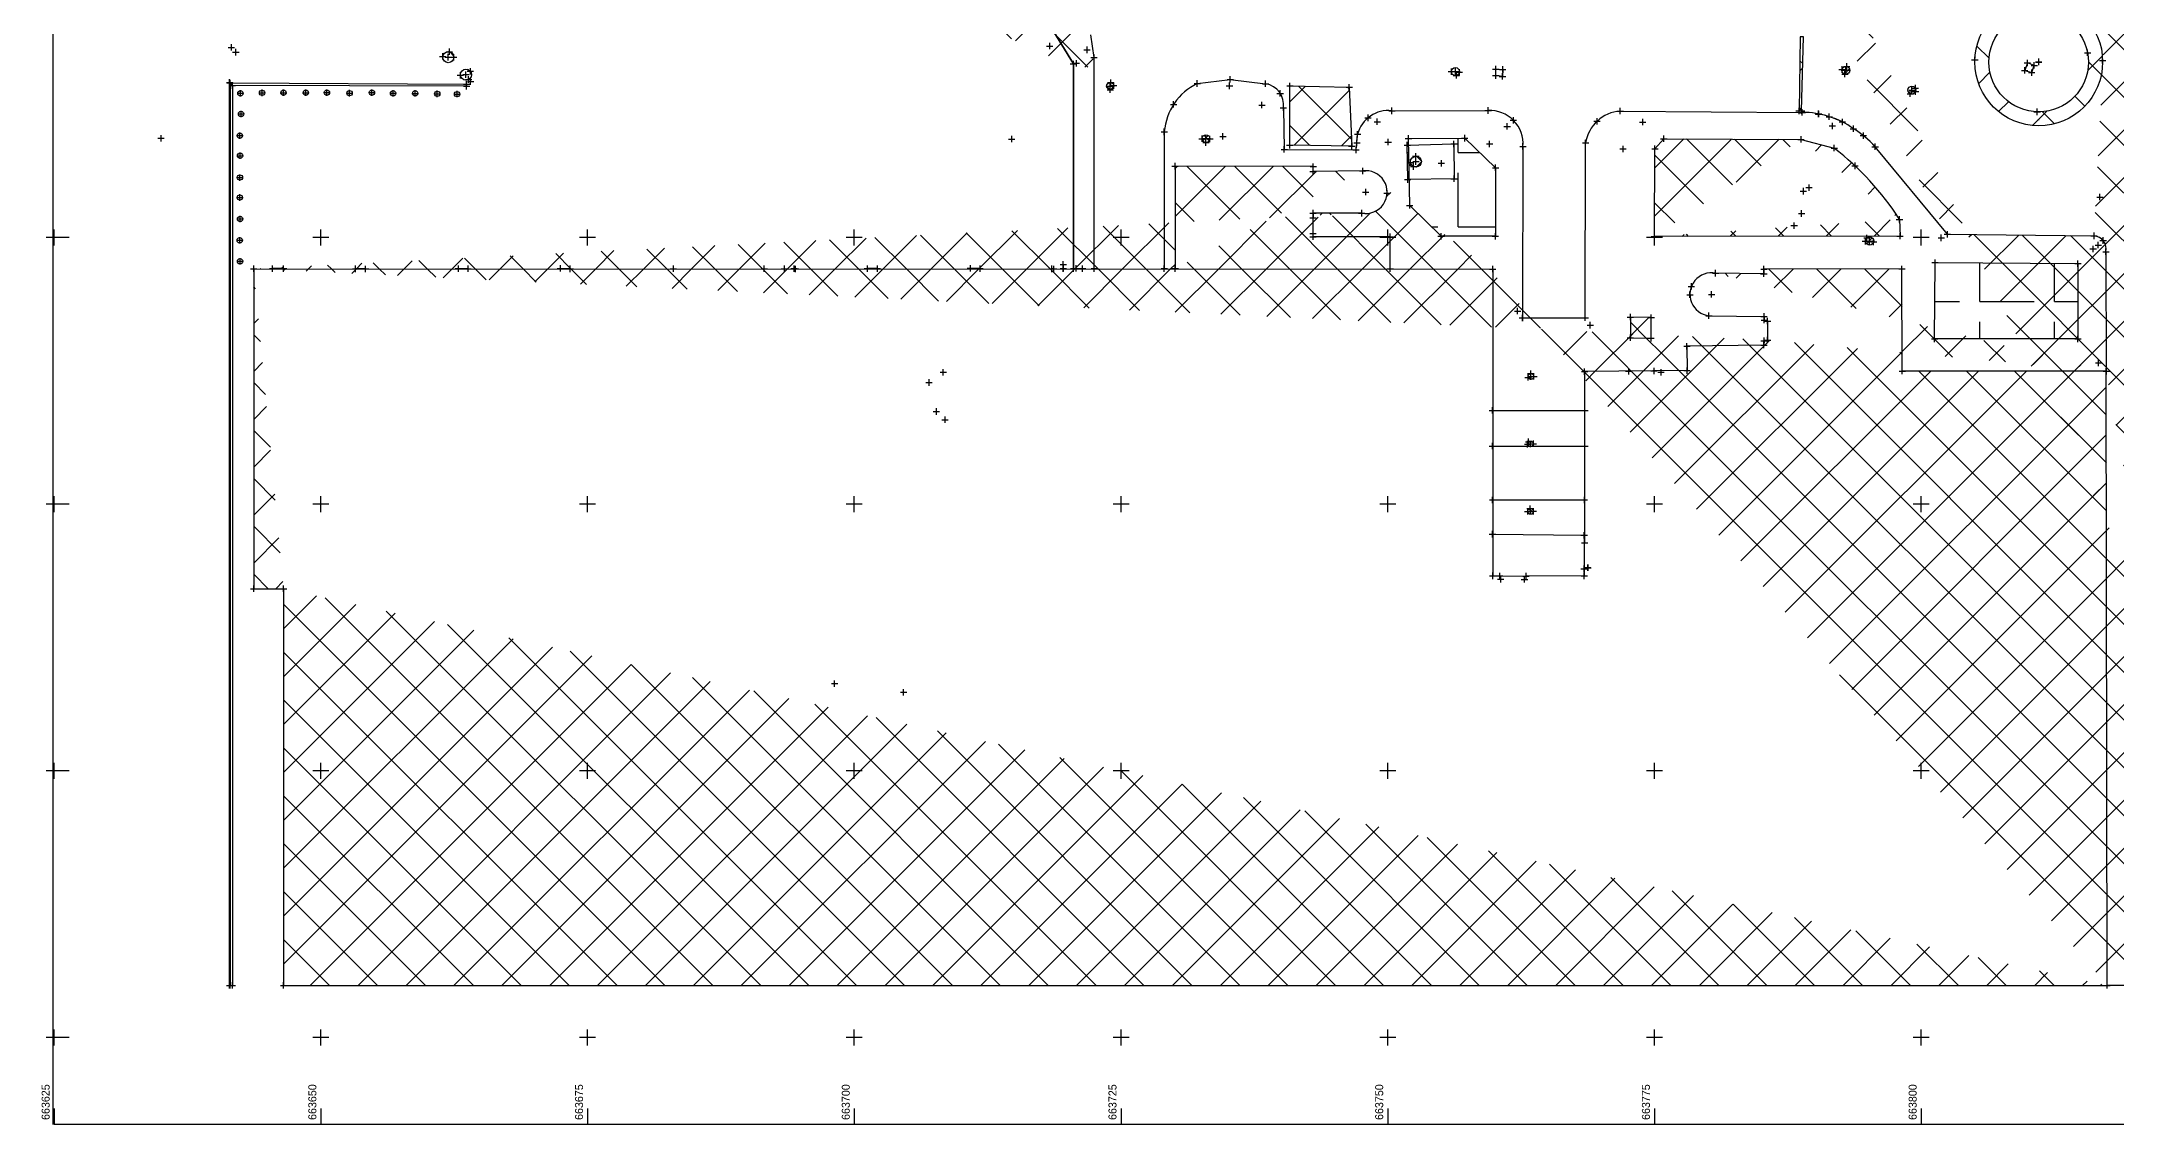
# Model space of a CAD drawing. Header units: metres. Extents: x 663624 to 663918, y 2735242 to 2735451.
# Drawn here: x 663623.8 to 663818.3, y 2735241.9 to 2735343.4 of the extents above; entities that cross this region are included whole.
import ezdxf

# ---------------------------------------------------------------- set-up
doc = ezdxf.new("R2010")
doc.units = ezdxf.units.M
for name, color, linetype in [('DEFAULT', 255, 'Continuous'), ('GRID', 255, 'Continuous'), ('LINE', 255, 'Continuous')]:
    doc.layers.add(name, color=color, linetype=linetype)
pattern_1 = [(45, (0, 0), (-2.245064030267288, 2.245064030267288), []), (135, (0, 0), (-2.245064030267288, -2.245064030267288), [])]
pattern_2 = [(45, (0, 0), (-2.245064030267288, 2.245064030267288), []), (135, (0, 0), (-6.735192090801864, 2.245064030267289), [7.9375, -4.7625])]

# ---------------------------------------------------------------- blocks, each defined once
blk = doc.blocks.new('S061')
at = {"color": 0, "linetype": 'Continuous'}
for p, q in [((-0.5, 0), (0.5, 0)), ((0, -0.5), (0, 0.5))]:
    blk.add_line(p, q, dxfattribs=at)

msp = doc.modelspace()

# ---------------------------------------------------------------- hatches: boundary and pattern name
at = {"layer": 'DEFAULT'}
h = msp.add_hatch(dxfattribs=at)
h.set_pattern_fill('ANSI37', color=8)
h.set_pattern_definition(pattern_1)
edge = h.paths.add_edge_path(flags=16)
edge.add_line((663825.0000000001, 2735324.25), (663825.0000000001, 2735325.75))
edge = h.paths.add_edge_path(flags=17)
edge.add_line((663825.7500000001, 2735325), (663824.2500000001, 2735325))
h.paths.add_polyline_path([(663788.564, 2735336.881), (663788.794, 2735336.904), (663788.959, 2735343.818), (663788.671, 2735343.821)])
edge = h.paths.add_edge_path(flags=16)
edge.add_arc((663811.0154305348, 2735341.455638393), 4.662783806819478, 0, 360)
edge = h.paths.add_edge_path(flags=17)
edge.add_arc((663811.0185467377, 2735341.481291706), 5.992152863886307, 0, 360)
edge = h.paths.add_edge_path()
edge.add_line((663821.384, 2735426.751), (663821.384, 2735402.544))
edge.add_line((663821.46, 2735289.797), (663821.46, 2735254.892))
edge.add_line((663817.426, 2735254.892), (663817.346, 2735312.469))
edge.add_line((663821.46, 2735289.797), (663821.423, 2735327.839))
edge.add_line((663821.423, 2735327.839), (663827.114, 2735333.617))
edge.add_line((663827.114, 2735333.617), (663827.113, 2735339.801))
edge.add_line((663827.113, 2735339.801), (663821.46, 2735289.797))
edge.add_line((663793.42, 2735348.032), (663793.405, 2735346.972))
edge.add_line((663793.405, 2735346.972), (663793.33, 2735346.29))
edge.add_line((663793.33, 2735346.29), (663793.42, 2735348.032))
edge.add_arc((663789.5830509915, 2735347.845056319), 3.833879363681441, 277.3873748714641, 312.8214514734697)
edge.add_line((663802.461, 2735325.322), (663795.687, 2735333.525))
edge.add_line((663802.461, 2735325.322), (663816.206, 2735325.167))
h = msp.add_hatch(dxfattribs=at)
h.set_pattern_fill('ANSI37', color=4)
h.set_pattern_definition(pattern_1)
edge = h.paths.add_edge_path()
edge.add_arc((663756.3459192234, 2735340.574801897), 0.3760001757106286, 0, 360)
h.paths.add_polyline_path([(663760.131, 2735340.794), (663760.78, 2735340.775), (663760.753, 2735340.12), (663760.126, 2735340.191)])
edge = h.paths.add_edge_path()
edge.add_arc((663752.645467548, 2735332.124347622), 0.5058888926218987, 0, 360)
edge = h.paths.add_edge_path()
edge.add_arc((663732.9619399207, 2735334.28396343), 0.3680490842449122, 0, 360)
edge = h.paths.add_edge_path()
edge.add_arc((663723.9865958904, 2735339.204265016), 0.333268837002013, 0, 360)
h.paths.add_polyline_path([(663730.511, 2735346.567), (663731.076, 2735346.339), (663730.855, 2735345.735), (663730.388, 2735345.91)])
h.paths.add_polyline_path([(663714.479, 2735352.3), (663715.124, 2735352.088), (663714.935, 2735351.455), (663714.264, 2735351.674)])
edge = h.paths.add_edge_path()
edge.add_arc((663698.9843316029, 2735363.790063191), 0.5084834211152506, 0, 360)
edge = h.paths.add_edge_path()
edge.add_arc((663650.1605863015, 2735352.504403344), 0.5137676567035193, 0, 360)
edge = h.paths.add_edge_path(flags=17)
edge.add_line((663649.8605863014, 2735352.504403344), (663650.4605863015, 2735352.504403344))
edge = h.paths.add_edge_path(flags=16)
edge.add_line((663650.1605863015, 2735352.204403344), (663650.1605863015, 2735352.804403344))
edge = h.paths.add_edge_path(flags=16)
edge.add_line((663649.745, 2735353.005), (663650.3450000001, 2735353.005))
edge = h.paths.add_edge_path()
edge.add_line((663650.045, 2735352.705), (663650.045, 2735353.305))
edge = h.paths.add_edge_path(flags=16)
edge.add_line((663649.654, 2735352.034), (663650.2540000001, 2735352.034))
edge = h.paths.add_edge_path()
edge.add_line((663649.954, 2735351.734), (663649.954, 2735352.334))
h.paths.add_polyline_path([(663652.524, 2735366.593), (663653.527, 2735366.59), (663653.532, 2735365.583), (663652.541, 2735365.6)])
h.paths.add_polyline_path([(663654.639, 2735380.284), (663655.358, 2735380.294), (663655.366, 2735379.598), (663654.661, 2735379.595)])
h.paths.add_polyline_path([(663679.504, 2735412.247), (663680.249, 2735412.289), (663680.251, 2735411.504), (663679.504, 2735411.51)])
h.paths.add_polyline_path([(663679.542, 2735378.953), (663679.554, 2735378.204), (663680.292, 2735378.206), (663680.299, 2735378.937)])
h.paths.add_polyline_path([(663700.011, 2735366.288), (663700.937, 2735366.274), (663700.912, 2735365.361), (663699.98, 2735365.373)])
h.paths.add_polyline_path([(663733.355, 2735354.061), (663733.342, 2735353.381), (663734.054, 2735353.381), (663734.048, 2735354.068)])
h.paths.add_polyline_path([(663741.013, 2735354.942), (663741.409, 2735354.947), (663741.411, 2735354.528), (663740.996, 2735354.549)])
h.paths.add_polyline_path([(663742.917, 2735352.835), (663742.902, 2735352.437), (663742.6, 2735352.502), (663742.55, 2735352.877)])
edge = h.paths.add_edge_path()
edge.add_arc((663795.1649088264, 2735324.679080027), 0.3823365519946209, 0, 360)
edge = h.paths.add_edge_path()
edge.add_arc((663799.1310329989, 2735338.835063915), 0.3763191314487725, 0, 360)
edge = h.paths.add_edge_path()
edge.add_arc((663792.9410943118, 2735340.692369501), 0.3693067557651886, 0, 360)
h.paths.add_polyline_path([(663809.955, 2735341.379), (663809.703, 2735340.678), (663810.36, 2735340.474), (663810.598, 2735341.149)])
h.paths.add_polyline_path([(663794.799, 2735345.428), (663794.137, 2735345.332), (663794.049, 2735345.982), (663794.709, 2735346.071)])
h.paths.add_polyline_path([(663795.989, 2735351.656), (663795.428, 2735351.152), (663796.501, 2735350.067), (663796.93, 2735350.62)])
edge = h.paths.add_edge_path()
edge.add_arc((663790.8428421052, 2735352.882120301), 0.1351501878161746, 0, 360)
h.paths.add_polyline_path([(663792.406, 2735357.729), (663792.374, 2735356.855), (663791.562, 2735356.877), (663791.584, 2735357.736)])
h.paths.add_polyline_path([(663790.762, 2735357.764), (663790.75, 2735356.894), (663791.562, 2735356.877), (663791.584, 2735357.736)])
h.paths.add_polyline_path([(663789.14, 2735358.094), (663789.189, 2735357.43), (663788.518, 2735357.385), (663788.475, 2735358.079)])
h.paths.add_polyline_path([(663819.584, 2735365.397), (663819.191, 2735365.389), (663819.175, 2735364.997), (663819.603, 2735364.976)])
h.paths.add_polyline_path([(663772.746, 2735317.55), (663772.75, 2735315.615), (663774.687, 2735315.571), (663774.69, 2735317.506)])
edge = h.paths.add_edge_path()
edge.add_arc((663763.4657852805, 2735351.71859952), 0.5368124463015747, 0, 360)
h.paths.add_polyline_path([(663718.239, 2735359.164), (663719.176, 2735359.482), (663719.136, 2735358.426), (663718.14, 2735358.459)])
edge = h.paths.add_edge_path()
edge.add_arc((663661.9390849391, 2735341.921415504), 0.5170641400940593, 0, 360)
edge = h.paths.add_edge_path()
edge.add_arc((663663.5980065145, 2735340.285626493), 0.5204335258909054, 0, 360)
h = msp.add_hatch(dxfattribs=at)
h.set_pattern_fill('ANSI37', color=8)
h.set_pattern_definition(pattern_1)
h.paths.add_polyline_path([(663651.673, 2735346.767), (663706.468, 2735346.758)], flags=16)
h.paths.add_polyline_path([(663708.311, 2735346.746), (663706.468, 2735346.758)])
h.paths.add_polyline_path([(663710.445, 2735346.57), (663708.311, 2735346.746)])
h.paths.add_polyline_path([(663712.69, 2735346.34), (663710.445, 2735346.57)])
h.paths.add_polyline_path([(663714.827, 2735345.976), (663712.69, 2735346.34)])
h.paths.add_polyline_path([(663718.105, 2735345.28), (663714.827, 2735345.976)])
h.paths.add_polyline_path([(663720.531, 2735341.286), (663718.105, 2735345.28)])
h.paths.add_polyline_path([(663720.553, 2735322.106), (663720.531, 2735341.286)])
edge = h.paths.add_edge_path()
edge.add_line((663651.699, 2735346.75), (663651.699, 2735348.618170221))
edge.add_line((663648.204, 2735348.582), (663707.624, 2735348.631))
h = msp.add_hatch(dxfattribs=at)
h.set_pattern_fill('ANSI37', color=8)
h.set_pattern_definition(pattern_1)
h.paths.add_polyline_path([(663651.673, 2735346.767), (663706.468, 2735346.758)])
h.paths.add_polyline_path([(663708.311, 2735346.746), (663706.468, 2735346.758)])
h.paths.add_polyline_path([(663710.445, 2735346.57), (663708.311, 2735346.746)], flags=16)
h.paths.add_polyline_path([(663712.69, 2735346.34), (663710.445, 2735346.57)], flags=16)
h.paths.add_polyline_path([(663714.827, 2735345.976), (663712.69, 2735346.34)], flags=16)
h.paths.add_polyline_path([(663718.105, 2735345.28), (663714.827, 2735345.976)], flags=16)
h.paths.add_polyline_path([(663720.531, 2735341.286), (663718.105, 2735345.28)], flags=17)
h.paths.add_polyline_path([(663720.553, 2735322.106), (663720.531, 2735341.286)])
edge = h.paths.add_edge_path()
edge.add_line((663720.531, 2735340.986), (663722.4780000001, 2735340.986))
edge.add_arc((663718.3150734965, 2735342.964260693), 4.004789803078725, 15.07738093572096, 60.6499071577753)
edge.add_arc((663708.3367629366, 2735312.379954762), 36.09877201447536, 76.71023547326344, 84.8677114517608)
edge.add_arc((663714.7590998351, 2735334.24023718), 13.40368194898756, 65.6854944440883, 81.95481011889949)
edge.add_arc((663704.614802248, 2735282.381693529), 66.31761364033987, 81.8712321474987, 87.39927989787083)
edge.add_line((663707.924, 2735348.631), (663707.9239999999, 2735346.746))
h = msp.add_hatch(dxfattribs=at)
h.set_pattern_fill('ANSI36', color=8)
h.set_pattern_definition([(45, (0, 0), (1.683798022700467, 6.173926083235044), [7.9375, -1.5875, 0, -1.5875])])
h.paths.add_polyline_path([(663817.009, 2735341.338583412), (663817.009, 2735341.624, 0.9881612963069426), (663805.0263938738, 2735341.481291706, 0.9881612963069426)])
h.paths.add_polyline_path([(663806.352646728, 2735341.455638393, -1), (663815.6782143416, 2735341.455638393, -1)], flags=16)
h.paths.add_polyline_path([(663810.36, 2735340.474), (663809.703, 2735340.678), (663809.955, 2735341.379), (663810.598, 2735341.149)], flags=0)
h.paths.add_polyline_path([(663811.0154305348, 2735341.155638393), (663811.0154305348, 2735341.755638393), (663811.0185467377, 2735341.781291706), (663811.0185467377, 2735341.181291706)], flags=0)
h.paths.add_polyline_path([(663807.3724305502, 2735340.512638409), (663810.4224305501, 2735340.512638409), (663810.4224305501, 2735340.962638408), (663807.3724305502, 2735340.962638408)], flags=8)
h.paths.add_polyline_path([(663807.9220305502, 2735341.230638394), (663810.4220305501, 2735341.230638394), (663810.4220305501, 2735341.680638393), (663807.9220305502, 2735341.680638393)], flags=8)
h.paths.add_polyline_path([(663811.5084305196, 2735340.512638409), (663812.4584305196, 2735340.512638409), (663812.4584305196, 2735340.962638408), (663811.5084305196, 2735340.962638408)], flags=8)
h.paths.add_polyline_path([(663807.4754467531, 2735340.538291722), (663810.425446753, 2735340.538291722), (663810.425446753, 2735340.988291721), (663807.4754467531, 2735340.988291721)], flags=8)
h.paths.add_polyline_path([(663807.9251467531, 2735341.256291706), (663810.425146753, 2735341.256291706), (663810.425146753, 2735341.706291705), (663807.9251467531, 2735341.706291705)], flags=8)
h.paths.add_polyline_path([(663811.5115467225, 2735340.538291722), (663812.3615467224, 2735340.538291722), (663812.3615467224, 2735340.988291721), (663811.5115467225, 2735340.988291721)], flags=8)
h.paths.add_polyline_path([(663810.8677026902, 2735340.663504639), (663812.1051395573, 2735341.900941506), (663811.7869415057, 2735342.219139558), (663810.5495046386, 2735340.98170269)], flags=8)
h.paths.add_polyline_path([(663806.6669000153, 2735339.531000016), (663809.7669000152, 2735339.531000016), (663809.7669000152, 2735339.981000015), (663806.6669000153, 2735339.981000015)], flags=24)
h.paths.add_polyline_path([(663807.1166000153, 2735340.249), (663809.7666000152, 2735340.249), (663809.7666000152, 2735340.699), (663807.1166000153, 2735340.699)], flags=8)
h.paths.add_polyline_path([(663810.8529999848, 2735339.531000016), (663812.1029999846, 2735339.531000016), (663812.1029999846, 2735339.981000015), (663810.8529999848, 2735339.981000015)], flags=8)
h.paths.add_polyline_path([(663811.1057026902, 2735341.338504639), (663812.3077842182, 2735342.540586167), (663811.9895861667, 2735342.858784219), (663810.7875046387, 2735341.656702691)], flags=8)
h.paths.add_polyline_path([(663807.0549000154, 2735340.206000016), (663810.0049000153, 2735340.206000016), (663810.0049000153, 2735340.656000015), (663807.0549000154, 2735340.656000015)], flags=8)
h.paths.add_polyline_path([(663807.3048000153, 2735340.924000001), (663810.0048000152, 2735340.924000001), (663810.0048000152, 2735341.374), (663807.3048000153, 2735341.374)], flags=8)
h.paths.add_polyline_path([(663811.0909999848, 2735340.206000016), (663812.3409999846, 2735340.206000016), (663812.3409999846, 2735340.656000015), (663811.0909999848, 2735340.656000015)], flags=8)
h.paths.add_polyline_path([(663810.2107026902, 2735340.867504639), (663811.5188502354, 2735342.175652184), (663811.2006521838, 2735342.493850236), (663809.8925046386, 2735341.18570269)], flags=8)
h.paths.add_polyline_path([(663806.0099000153, 2735339.735000016), (663809.1099000152, 2735339.735000016), (663809.1099000152, 2735340.185000015), (663806.0099000153, 2735340.185000015)], flags=24)
h.paths.add_polyline_path([(663806.3597000153, 2735340.453), (663809.1097000152, 2735340.453), (663809.1097000152, 2735340.902999999), (663806.3597000153, 2735340.902999999)], flags=24)
h.paths.add_polyline_path([(663810.1959999847, 2735339.735000016), (663811.4459999846, 2735339.735000016), (663811.4459999846, 2735340.185000015), (663810.1959999847, 2735340.185000015)], flags=8)
h.paths.add_polyline_path([(663810.4627026902, 2735341.568504639), (663811.7708502354, 2735342.876652184), (663811.4526521838, 2735343.194850236), (663810.1445046386, 2735341.886702691)], flags=8)
h.paths.add_polyline_path([(663806.3120000153, 2735340.436000016), (663809.3620000152, 2735340.436000016), (663809.3620000152, 2735340.886000015), (663806.3120000153, 2735340.886000015)], flags=24)
h.paths.add_polyline_path([(663806.5619000153, 2735341.154000001), (663809.3619000153, 2735341.154000001), (663809.3619000153, 2735341.604), (663806.5619000153, 2735341.604)], flags=8)
h.paths.add_polyline_path([(663810.4479999847, 2735340.436000016), (663811.6979999846, 2735340.436000016), (663811.6979999846, 2735340.886000015), (663810.4479999847, 2735340.886000015)], flags=8)
h.paths.add_polyline_path([(663811.3817026902, 2735336.984504639), (663812.6191395572, 2735338.221941506), (663812.3009415057, 2735338.540139558), (663811.0635046386, 2735337.30270269)], flags=8)
h.paths.add_polyline_path([(663807.1311000152, 2735335.852000016), (663810.2811000152, 2735335.852000016), (663810.2811000152, 2735336.302000015), (663807.1311000152, 2735336.302000015)], flags=25)
h.paths.add_polyline_path([(663807.5808000152, 2735336.57), (663810.2808000152, 2735336.57), (663810.2808000152, 2735337.02), (663807.5808000152, 2735337.02)], flags=25)
h.paths.add_polyline_path([(663811.3669999847, 2735335.852000016), (663812.7169999846, 2735335.852000016), (663812.7169999846, 2735336.302000015), (663811.3669999847, 2735336.302000015)], flags=24)
h.paths.add_polyline_path([(663816.1007026902, 2735342.532504639), (663817.4088502354, 2735343.840652184), (663817.0906521839, 2735344.158850236), (663815.7825046387, 2735342.85070269)], flags=9)
h.paths.add_polyline_path([(663811.8501000153, 2735341.400000016), (663815.0001000152, 2735341.400000016), (663815.0001000152, 2735341.850000015), (663811.8501000153, 2735341.850000015)], flags=8)
h.paths.add_polyline_path([(663812.2500000154, 2735342.118), (663815.0000000153, 2735342.118), (663815.0000000153, 2735342.568), (663812.2500000154, 2735342.568)], flags=8)
h.paths.add_polyline_path([(663816.0859999848, 2735341.400000016), (663817.3359999846, 2735341.400000016), (663817.3359999846, 2735341.850000015), (663816.0859999848, 2735341.850000015)], flags=9)
h.paths.add_polyline_path([(663814.2747026902, 2735345.409504639), (663815.5828502354, 2735346.717652184), (663815.2646521839, 2735347.035850236), (663813.9565046387, 2735345.727702691)], flags=24)
h.paths.add_polyline_path([(663810.0739000153, 2735344.277000016), (663813.1739000152, 2735344.277000016), (663813.1739000152, 2735344.727000015), (663810.0739000153, 2735344.727000015)], flags=8)
h.paths.add_polyline_path([(663810.4240000154, 2735344.995000001), (663813.1740000152, 2735344.995000001), (663813.1740000152, 2735345.445), (663810.4240000154, 2735345.445)], flags=8)
h.paths.add_polyline_path([(663814.2599999848, 2735344.277000016), (663815.5599999847, 2735344.277000016), (663815.5599999847, 2735344.727000015), (663814.2599999848, 2735344.727000015)], flags=8)
h.paths.add_polyline_path([(663805.5367026902, 2735341.847504639), (663806.8448502354, 2735343.155652184), (663806.5266521838, 2735343.473850236), (663805.2185046386, 2735342.16570269)], flags=24)
h.paths.add_polyline_path([(663805.5219999847, 2735340.715000016), (663806.8719999846, 2735340.715000016), (663806.8719999846, 2735341.165000015), (663805.5219999847, 2735341.165000015)], flags=24)
h.paths.add_polyline_path([(663808.2019000154, 2735346.466000016), (663811.3019000152, 2735346.466000016), (663811.3019000152, 2735346.916000015), (663808.2019000154, 2735346.916000015)], flags=24)
h.paths.add_polyline_path([(663808.6519000153, 2735347.184), (663811.3019000152, 2735347.184), (663811.3019000152, 2735347.634), (663808.6519000153, 2735347.634)], flags=9)
h.paths.add_polyline_path([(663812.3879999848, 2735346.466000016), (663813.7379999846, 2735346.466000016), (663813.7379999846, 2735346.916000015), (663812.3879999848, 2735346.916000015)], flags=24)
h.paths.add_polyline_path([(663813.3660000153, 2735340.681000016), (663816.4160000152, 2735340.681000016), (663816.4160000152, 2735341.131000015), (663813.3660000153, 2735341.131000015)], flags=24)
h.paths.add_polyline_path([(663813.7656000153, 2735341.399), (663816.4156000152, 2735341.399), (663816.4156000152, 2735341.848999999), (663813.7656000153, 2735341.848999999)], flags=24)
h = msp.add_hatch(dxfattribs=at)
h.set_pattern_fill('ANSI38', color=4)
h.set_pattern_definition(pattern_2)
h.paths.add_polyline_path([(663809.955, 2735341.379), (663809.703, 2735340.678), (663810.36, 2735340.474), (663810.598, 2735341.149)])
edge = h.paths.add_edge_path()
edge.add_arc((663799.1310329989, 2735338.835063915), 0.3763191314487725, 0, 360)
edge = h.paths.add_edge_path()
edge.add_arc((663792.9410943118, 2735340.692369501), 0.3693067557651886, 0, 360)
h.paths.add_polyline_path([(663772.746, 2735317.55), (663772.75, 2735315.615), (663774.687, 2735315.571), (663774.69, 2735317.506)])
edge = h.paths.add_edge_path(flags=16)
edge.add_arc((663756.3459192234, 2735340.574801897), 0.3760001757106286, 0, 360)
h.paths.add_polyline_path([(663760.131, 2735340.794), (663760.78, 2735340.775), (663760.753, 2735340.12), (663760.126, 2735340.191)])
edge = h.paths.add_edge_path()
edge.add_arc((663732.9619399207, 2735334.28396343), 0.3680490842449122, 0, 360)
edge = h.paths.add_edge_path()
edge.add_arc((663723.9865958904, 2735339.204265016), 0.333268837002013, 0, 360)
edge = h.paths.add_edge_path()
edge.add_line((663810.298, 2735341.149), (663810.898, 2735341.149))
edge = h.paths.add_edge_path()
edge.add_line((663810.598, 2735340.849), (663810.598, 2735341.449))
edge = h.paths.add_edge_path()
edge.add_line((663809.4029999999, 2735340.678), (663810.003, 2735340.678))
edge = h.paths.add_edge_path()
edge.add_line((663809.703, 2735340.378), (663809.703, 2735340.978))
edge = h.paths.add_edge_path()
edge.add_line((663809.6549999999, 2735341.379), (663810.255, 2735341.379))
edge = h.paths.add_edge_path()
edge.add_line((663809.955, 2735341.079), (663809.955, 2735341.679))
edge = h.paths.add_edge_path()
edge.add_line((663810.0599999999, 2735340.474), (663810.66, 2735340.474))
edge = h.paths.add_edge_path()
edge.add_line((663810.36, 2735340.174), (663810.36, 2735340.774))
edge = h.paths.add_edge_path(flags=17)
edge.add_arc((663756.3459192234, 2735340.574801897), 0.3760001757106286, 0, 360)
edge = h.paths.add_edge_path(flags=0)
edge.add_line((663756.0459192233, 2735340.574801897), (663756.6459192234, 2735340.574801897))
edge = h.paths.add_edge_path(flags=0)
edge.add_line((663756.3459192234, 2735340.274801897), (663756.3459192234, 2735340.874801897))
h.paths.add_polyline_path([(663760.131, 2735340.794), (663760.78, 2735340.775), (663760.753, 2735340.12), (663760.126, 2735340.191)], flags=16)
edge = h.paths.add_edge_path()
edge.add_line((663756.137, 2735340.21), (663756.7370000001, 2735340.21))
edge = h.paths.add_edge_path()
edge.add_line((663756.437, 2735339.91), (663756.437, 2735340.51))
edge = h.paths.add_edge_path()
edge.add_line((663756.4149999999, 2735340.503), (663757.015, 2735340.503))
edge = h.paths.add_edge_path(flags=0)
edge.add_line((663756.715, 2735340.203), (663756.715, 2735340.803))
h = msp.add_hatch(dxfattribs=at)
h.set_pattern_fill('ANSI37', color=11)
h.set_pattern_definition(pattern_1)
h.paths.add_polyline_path([(663746.398, 2735339.097), (663746.622, 2735333.584), (663740.819, 2735333.664), (663740.831, 2735339.223)])
h = msp.add_hatch(dxfattribs=at)
h.set_pattern_fill('ANGLE', color=3)
h.set_pattern_definition([(0, (0, 0), (0, 6.985), [5.08, -1.905]), (90, (0, 0), (-6.985, 4.277078946022131e-16), [5.08, -1.905])])
edge = h.paths.add_edge_path()
edge.add_line((663800.9539999999, 2735315.501), (663801.554, 2735315.501))
edge = h.paths.add_edge_path()
edge.add_line((663801.254, 2735315.201), (663801.254, 2735315.801))
edge = h.paths.add_edge_path()
edge.add_line((663814.3899999999, 2735322.57), (663814.99, 2735322.57))
edge = h.paths.add_edge_path()
edge.add_line((663814.69, 2735322.27), (663814.69, 2735322.87))
edge = h.paths.add_edge_path()
edge.add_line((663814.3899999999, 2735315.501), (663814.99, 2735315.501))
edge = h.paths.add_edge_path()
edge.add_line((663814.69, 2735315.201), (663814.69, 2735315.801))
h.paths.add_polyline_path([(663760.104, 2735331.549), (663760.085, 2735325.128), (663755.005, 2735325.135), (663752.061, 2735328.021), (663751.946, 2735334.305), (663757.221, 2735334.328)])
h.paths.add_polyline_path([(663751.834, 2735333.67), (663756.2, 2735333.783), (663756.227, 2735330.52), (663751.868, 2735330.443)])
edge = h.paths.add_edge_path()
edge.add_line((663759.804, 2735331.549), (663760.4040000001, 2735331.549))
edge = h.paths.add_edge_path(flags=17)
edge.add_line((663760.104, 2735331.249), (663760.104, 2735331.849))
h.paths.add_polyline_path([(663801.254, 2735315.501), (663801.305, 2735322.656), (663814.69, 2735322.57), (663814.69, 2735315.501)])
h.paths.add_polyline_path([(663756.4610000154, 2735330.606000016), (663759.5110000153, 2735330.606000016), (663759.5110000153, 2735331.056000015), (663756.4610000154, 2735331.056000015)], flags=24)
h.paths.add_polyline_path([(663756.8606000154, 2735331.324), (663759.5106000153, 2735331.324), (663759.5106000153, 2735331.774), (663756.8606000154, 2735331.774)], flags=24)
h.paths.add_polyline_path([(663756.7347026902, 2735330.709504639), (663757.9367842182, 2735331.911586167), (663757.6185861666, 2735332.229784219), (663756.4165046386, 2735331.027702691)], flags=24)
h = msp.add_hatch(dxfattribs=at)
h.set_pattern_fill('ANSI37', color=3)
h.set_pattern_definition(pattern_1)
edge = h.paths.add_edge_path()
edge.add_line((663775.0000000001, 2735324.25), (663775.0000000001, 2735325.75))
edge = h.paths.add_edge_path()
edge.add_line((663775.7500000001, 2735325), (663774.2500000001, 2735325))
edge = h.paths.add_edge_path(flags=17)
edge.add_line((663787.792997151, 2735326.130128624), (663788.3929971511, 2735326.130128624))
edge = h.paths.add_edge_path(flags=16)
edge.add_line((663788.0929971511, 2735325.830128625), (663788.0929971511, 2735326.430128624))
edge = h.paths.add_edge_path()
edge.add_line((663797.966, 2735326.716), (663798.024, 2735325.151))
edge.add_line((663798.024, 2735325.151), (663774.994, 2735325.115))
edge.add_line((663774.994, 2735325.115), (663797.966, 2735326.716))
edge.add_line((663774.994, 2735325.115), (663775.039, 2735333.328))
edge.add_line((663775.039, 2735333.328), (663775.881, 2735334.28))
edge.add_line((663775.881, 2735334.28), (663788.74, 2735334.207))
edge.add_line((663788.74, 2735334.207), (663774.994, 2735325.115))
edge.add_line((663788.74, 2735334.207), (663791.849, 2735333.394))
edge.add_arc((663775.613566976, 2735312.38189603), 26.55367768709837, 32.67112403365542, 52.30779604952119)
h = msp.add_hatch(dxfattribs=at)
h.set_pattern_fill('ANSI37', color=16)
h.set_pattern_definition(pattern_1)
edge = h.paths.add_edge_path()
edge.add_line((663747.653, 2735331.26), (663743.01, 2735331.214))
edge.add_line((663743.01, 2735331.214), (663743.014, 2735331.659))
edge.add_line((663743.014, 2735331.659), (663730.07, 2735331.7))
edge.add_line((663730.07, 2735331.7), (663730.073, 2735322.098))
edge.add_line((663730.073, 2735322.098), (663747.653, 2735331.26))
edge.add_arc((663747.9322565236, 2735329.27076139), 2.00874449767527, 259.2912992991356, 457.9911667247015)
edge.add_line((663747.559, 2735327.297), (663743.005, 2735327.297))
edge.add_line((663743.005, 2735327.297), (663743.005, 2735326.866))
edge.add_line((663743.005, 2735326.866), (663747.559, 2735327.297))
edge.add_line((663643.7, 2735322.084), (663759.538, 2735322.053))
h = msp.add_hatch(dxfattribs=at)
h.set_pattern_fill('ANSI37', color=16)
h.set_pattern_definition(pattern_1)
edge = h.paths.add_edge_path()
edge.add_line((663646.506, 2735292.084), (663646.506, 2735254.892))
edge.add_line((663646.506, 2735254.892), (663817.426, 2735254.892))
edge.add_line((663817.426, 2735254.892), (663646.506, 2735292.084))
edge.add_line((663643.7, 2735322.084), (663643.7, 2735292.084))
edge.add_line((663643.7, 2735292.084), (663646.506, 2735292.084))
edge.add_line((663646.506, 2735292.084), (663643.7, 2735322.084))
edge.add_line((663643.7, 2735322.084), (663759.538, 2735322.053))
edge.add_line((663817.426, 2735254.892), (663817.346, 2735312.469))
edge.add_line((663817.384, 2735312.469), (663798.23, 2735312.495))
edge.add_line((663798.23, 2735312.495), (663798.194, 2735322.065))
edge.add_line((663798.194, 2735322.065), (663785.263, 2735322.058))
edge.add_line((663785.263, 2735322.058), (663785.254, 2735321.617))
edge.add_line((663785.254, 2735321.617), (663780.728, 2735321.668))
edge.add_line((663780.728, 2735321.668), (663817.384, 2735312.469))
edge.add_line((663785.594, 2735315.396), (663785.279, 2735315.33))
edge.add_line((663785.279, 2735315.33), (663785.255, 2735314.932))
edge.add_line((663785.255, 2735314.932), (663778.045, 2735314.822))
edge.add_line((663778.045, 2735314.822), (663778.06, 2735312.536))
edge.add_line((663778.06, 2735312.536), (663768.449, 2735312.444))
edge.add_line((663768.449, 2735312.444), (663785.594, 2735315.396))
h = msp.add_hatch(dxfattribs=at)
h.set_pattern_fill('ANSI37', color=16)
h.set_pattern_definition(pattern_1)
edge = h.paths.add_edge_path()
edge.add_line((663646.506, 2735292.084), (663646.506, 2735254.892))
edge.add_line((663646.506, 2735254.892), (663817.426, 2735254.892))
edge.add_line((663817.426, 2735254.892), (663646.506, 2735292.084))
edge.add_line((663768.449, 2735312.444), (663768.453, 2735296.383))
edge.add_line((663768.453, 2735296.383), (663768.449, 2735312.444))
edge.add_line((663785.594, 2735315.396), (663785.279, 2735315.33))
edge.add_line((663785.279, 2735315.33), (663785.255, 2735314.932))
edge.add_line((663785.255, 2735314.932), (663778.045, 2735314.822))
edge.add_line((663778.045, 2735314.822), (663778.06, 2735312.536))
edge.add_line((663778.06, 2735312.536), (663768.449, 2735312.444))
edge.add_line((663768.449, 2735312.444), (663785.594, 2735315.396))
at = {"layer": 'DEFAULT', "true_color": 0xcd6928}
h = msp.add_hatch(dxfattribs=at)
h.set_pattern_fill('ANSI38', color=32, style=0)
h.set_pattern_definition(pattern_2)
edge = h.paths.add_edge_path()
edge.add_arc((663763.385619977, 2735299.331611031), 0.2696206693641522, 0, 360)
edge = h.paths.add_edge_path()
edge.add_arc((663763.3805579442, 2735305.665212049), 0.2677476144239499, 0, 360)
edge = h.paths.add_edge_path()
edge.add_line((663763.348, 2735305.678), (663763.9480000001, 2735305.678))
edge = h.paths.add_edge_path()
edge.add_line((663763.648, 2735305.378), (663763.648, 2735305.978))
edge = h.paths.add_edge_path()
edge.add_line((663763.0805579441, 2735305.665212049), (663763.6805579442, 2735305.665212049))
edge = h.paths.add_edge_path()
edge.add_line((663763.3805579442, 2735305.365212049), (663763.3805579442, 2735305.965212048))
edge = h.paths.add_edge_path()
edge.add_arc((663763.4251123177, 2735311.977049696), 0.2731072980674666, 0, 360)

# ---------------------------------------------------------------- linework, layer by layer
at = {"layer": 'DEFAULT'}
for centre in [(663642.457, 2735338.532, 662.521), (663644.487, 2735338.58, 662.521), (663646.497, 2735338.583, 662.524), (663648.586, 2735338.586, 662.522), (663650.569, 2735338.602, 662.513), (663652.687, 2735338.544, 662.5), (663654.787, 2735338.598, 662.49), (663656.764, 2735338.54, 662.503), (663658.836, 2735338.529, 662.503), (663660.91, 2735338.485, 662.501), (663662.769, 2735338.456, 662.539), (663642.513, 2735336.6, 662.545), (663642.403, 2735334.57, 662.561), (663642.426, 2735332.682, 662.568), (663642.413, 2735330.636, 662.573), (663642.401, 2735328.765, 662.586), (663642.425, 2735326.751, 662.592), (663642.391, 2735324.749, 662.609), (663642.419, 2735322.785, 662.615)]:
    msp.add_circle(centre, 0.25, dxfattribs=at)
at = {"layer": 'GRID'}
for p, q in [((663624.8909780473, 2735241.85, -9999.999), (663624.8909780473, 2735450, -9999.999)), ((663626.3909780473, 2735325, -9999.999), (663624.8909780473, 2735325, -9999.999)), ((663626.3909780473, 2735300, -9999.999), (663624.8909780473, 2735300, -9999.999)), ((663626.3909780473, 2735275, -9999.999), (663624.8909780473, 2735275, -9999.999)), ((663626.3909780473, 2735250, -9999.999), (663624.8909780473, 2735250, -9999.999)), ((663625.0000000001, 2735243.35, -9999.999), (663625.0000000001, 2735241.85, -9999.999)), ((663650.0000000001, 2735243.35, -9999.999), (663650.0000000001, 2735241.85, -9999.999)), ((663675.0000000001, 2735243.35, -9999.999), (663675.0000000001, 2735241.85, -9999.999)), ((663700.0000000001, 2735243.35, -9999.999), (663700.0000000001, 2735241.85, -9999.999)), ((663725.0000000001, 2735243.35, -9999.999), (663725.0000000001, 2735241.85, -9999.999)), ((663750.0000000001, 2735243.35, -9999.999), (663750.0000000001, 2735241.85, -9999.999)), ((663775.0000000001, 2735243.35, -9999.999), (663775.0000000001, 2735241.85, -9999.999)), ((663800.0000000001, 2735243.35, -9999.999), (663800.0000000001, 2735241.85, -9999.999)), ((663917.85, 2735241.85, -9999.999), (663625.0000000001, 2735241.85, -9999.999))]:
    msp.add_line(p, q, dxfattribs=at)
at = {"layer": 'LINE'}
for p, q in [((663641.447, 2735254.892, 661.66), (663641.447, 2735339.554, 660.287)), ((663641.71, 2735339.263, 661.682), (663641.486, 2735339.509, 661.687)), ((663641.486, 2735339.509, 661.687), (663663.662, 2735339.404, 661.66)), ((663732.152, 2735339.45, 660.804), (663735.238, 2735339.834, 660.796)), ((663735.238, 2735339.834, 660.796), (663738.556, 2735339.43, 660.757)), ((663641.71, 2735339.263, 661.682), (663641.71, 2735254.892, 661.682)), ((663750.39, 2735336.892, 660.775), (663759.414, 2735336.921, 660.858)), ((663771.789, 2735336.871, 660.901), (663788.844, 2735336.745, 661.043)), ((663729.056, 2735334.918, 661.07), (663729.056, 2735322.098, 661.443)), ((663788.74, 2735334.207, 661.19), (663791.849, 2735333.394, 661.251)), ((663802.461, 2735325.322, 661.271), (663795.687, 2735333.525, 661.168)), ((663802.461, 2735325.322, 661.271), (663816.206, 2735325.167, 661.322)), ((663643.7, 2735322.084, 662.67), (663759.538, 2735322.053, 661.358)), ((663646.506, 2735322.103, 662.366), (663645.474, 2735322.095, 662.399)), ((663654.193, 2735322.062, 662.197), (663653.249, 2735322.078, 661.638)), ((663663.79, 2735322.083, 661.62), (663662.893, 2735322.103, 661.625)), ((663673.366, 2735322.075, 661.621), (663672.455, 2735322.112, 661.622)), ((663694.492, 2735322.072, 661.63), (663694.348, 2735322.101, 661.628)), ((663702.158, 2735322.097, 661.645), (663701.239, 2735322.093, 661.637)), ((663711.793, 2735322.104, 661.612), (663710.891, 2735322.125, 661.607)), ((663718.698, 2735322.071, 661.625), (663718.525, 2735322.074, 661.623)), ((663817.315, 2735323.68, 661.321), (663817.346, 2735312.469, 661.381)), ((663817.426, 2735254.892, 661.66), (663817.346, 2735312.469, 661.381)), ((663759.804, 2735308.797, 661.464), (663768.481, 2735308.809, 661.457)), ((663759.804, 2735305.454, 661.464), (663768.475, 2735305.454, 661.49)), ((663759.824, 2735300.405, 661.504), (663768.427, 2735300.413, 661.503)), ((663759.821, 2735297.198, 661.526), (663768.412, 2735297.099, 661.519)), ((663821.46, 2735254.892, 661.66), (663817.426, 2735254.892, 661.66))]:
    msp.add_line(p, q, dxfattribs=at)
for points in [[(663720.553, 2735322.106, 661.618), (663720.531, 2735341.286, 661.634), (663718.105, 2735345.28, 661.608), (663714.827, 2735345.976, 661.606), (663712.69, 2735346.34, 661.589), (663710.445, 2735346.57, 661.768), (663708.311, 2735346.746, 661.598), (663706.468, 2735346.758, 661.569), (663651.673, 2735346.767, 660.516), (663651.673, 2735346.767, 660.516), (663706.468, 2735346.758, 661.569), (663708.311, 2735346.746, 661.598), (663710.445, 2735346.57, 661.768), (663712.69, 2735346.34, 661.589), (663714.827, 2735345.976, 661.606), (663718.105, 2735345.28, 661.608), (663720.531, 2735341.286, 661.634), (663720.553, 2735322.106, 661.618), (663720.553, 2735322.106, 661.618), (663721.393, 2735322.103, 661.418)], [(663722.487, 2735322.102, 661.248), (663722.478, 2735341.877, 660.906), (663722.182, 2735344.006, 660.811)], [(663788.564, 2735336.881, 661.037), (663788.794, 2735336.904, 661.044), (663788.959, 2735343.818, 661.026), (663788.671, 2735343.821, 661.03), (663788.564, 2735336.881, 661.037)], [(663809.955, 2735341.379, 661.484), (663809.703, 2735340.678, 661.473), (663810.36, 2735340.474, 661.491), (663810.598, 2735341.149, 661.501), (663809.955, 2735341.379, 661.484)], [(663641.486, 2735339.509, 661.687), (663641.486, 2735254.892, 661.66), (663641.71, 2735254.892, 661.682)], [(663663.662, 2735339.404, 661.66), (663663.656, 2735339.205, 661.669), (663641.71, 2735339.263, 661.682)], [(663760.131, 2735340.794, 660.775), (663760.78, 2735340.775, 660.785), (663760.753, 2735340.12, 660.779), (663760.126, 2735340.191, 660.766), (663760.131, 2735340.794, 660.775)], [(663746.398, 2735339.097, 660.771), (663746.622, 2735333.584, 660.853), (663740.819, 2735333.664, 660.919), (663740.831, 2735339.223, 660.74), (663746.398, 2735339.097, 660.771)], [(663740.225, 2735337.176, 660.763), (663740.298, 2735333.272, 660.879), (663747.025, 2735333.232, 660.865), (663747.115, 2735333.877, 660.862), (663747.173, 2735334.693, 660.818)], [(663751.834, 2735333.67, 661.112), (663756.2, 2735333.783, 661.054), (663756.227, 2735330.52, 661.106), (663751.868, 2735330.443, 661.199), (663751.834, 2735333.67, 661.112)], [(663760.104, 2735331.549, 661.129), (663760.085, 2735325.128, 661.249), (663755.005, 2735325.135, 661.231), (663752.061, 2735328.021, 661.14), (663751.946, 2735334.305, 661.068), (663757.221, 2735334.328, 661.077), (663760.104, 2735331.549, 661.129)], [(663762.677, 2735333.556, 660.945), (663762.631, 2735317.473, 661.292), (663768.511, 2735317.49, 661.286), (663768.548, 2735333.875, 660.962)], [(663774.994, 2735325.115, 661.287), (663775.039, 2735333.328, 661.135), (663775.881, 2735334.28, 661.146), (663788.74, 2735334.207, 661.19)], [(663747.653, 2735331.26, 661.108), (663743.01, 2735331.214, 661.096), (663743.014, 2735331.659, 661.091), (663730.07, 2735331.7, 661.273), (663730.073, 2735322.098, 661.443), (663730.073, 2735322.098, 661.443)], [(663747.559, 2735327.297, 661.411), (663743.005, 2735327.297, 661.426), (663743.005, 2735326.866, 661.564)], [(663743.005, 2735325.087, 661.426), (663743.005, 2735327.297, 661.426), (663743.005, 2735327.297, 661.426)], [(663797.966, 2735326.716, 661.342), (663798.024, 2735325.151, 661.369), (663774.994, 2735325.115, 661.287)], [(663750.233, 2735322.087, 661.426), (663750.233, 2735325.087, 661.426), (663743.005, 2735325.087, 661.426), (663743.005, 2735325.387, 661.426)], [(663643.7, 2735322.084, 662.67), (663643.7, 2735292.084, 662.366), (663646.506, 2735292.084, 662.366)], [(663759.838, 2735322.053, 661.358), (663759.838, 2735293.294, 661.558), (663760.494, 2735293.289, 661.551)], [(663817.384, 2735312.469, 661.381), (663798.23, 2735312.495, 661.53), (663798.194, 2735322.065, 661.436), (663785.263, 2735322.058, 661.395), (663785.254, 2735321.617, 661.404), (663780.728, 2735321.668, 661.367)], [(663801.254, 2735315.501, 661.407), (663801.305, 2735322.656, 661.307), (663814.69, 2735322.57, 661.356)], [(663814.69, 2735322.57, 661.356), (663814.69, 2735315.501, 661.407), (663801.254, 2735315.501, 661.407)], [(663772.746, 2735317.55, 661.451), (663772.75, 2735315.615, 661.481), (663774.687, 2735315.571, 661.485), (663774.69, 2735317.506, 661.447), (663772.746, 2735317.55, 661.451)], [(663780.104, 2735317.674, 661.468), (663785.269, 2735317.62, 661.521), (663785.287, 2735317.273, 661.53), (663785.61, 2735317.179, 661.595)], [(663785.61, 2735317.179, 661.595), (663785.594, 2735315.396, 661.596), (663785.594, 2735315.396, 661.596)], [(663785.594, 2735315.396, 661.596), (663785.279, 2735315.33, 661.546), (663785.255, 2735314.932, 661.547), (663778.045, 2735314.822, 661.518), (663778.06, 2735312.536, 661.557), (663768.449, 2735312.444, 661.448)], [(663768.449, 2735312.444, 661.448), (663768.449, 2735312.444, 661.448), (663768.453, 2735296.383, 661.528)], [(663768.412, 2735297.099, 661.519), (663768.413, 2735293.96, 661.543), (663768.413, 2735293.96, 661.543)], [(663760.494, 2735293.289, 661.551), (663760.494, 2735293.289, 661.551), (663762.97, 2735293.275, 661.543), (663762.97, 2735293.275, 661.543)], [(663768.413, 2735293.96, 661.543), (663768.417, 2735293.294, 661.558), (663762.97, 2735293.275, 661.543)], [(663646.506, 2735292.084, 662.366), (663646.506, 2735254.892, 662.366), (663817.426, 2735254.892, 661.66)]]:
    msp.add_polyline3d(points, dxfattribs=at)
for centre, radius in [((663811.0185467377, 2735341.481291706, -9999.999), 5.992152863886307), ((663811.0154305348, 2735341.455638393, -9999.999), 4.662783806819478), ((663661.9390849391, 2735341.921415504, -9999.999), 0.5170641400940593), ((663723.9865958904, 2735339.204265016, -9999.999), 0.333268837002013), ((663756.3459192234, 2735340.574801897, -9999.999), 0.3760001757106286), ((663792.9410943118, 2735340.692369501, -9999.999), 0.3693067557651886), ((663799.1310329989, 2735338.835063915, -9999.999), 0.3763191314487725), ((663732.9619399207, 2735334.28396343, -9999.999), 0.3680490842449122), ((663752.645467548, 2735332.124347622, -9999.999), 0.5058888926218987), ((663795.1649088264, 2735324.679080027, -9999.999), 0.3823365519946209), ((663763.4251123177, 2735311.977049696, -9999.999), 0.2731072980674666), ((663763.3805579442, 2735305.665212049, -9999.999), 0.2677476144239499), ((663763.385619977, 2735299.331611031, -9999.999), 0.2696206693641522)]:
    msp.add_circle(centre, radius, dxfattribs=at)
at = {"layer": 'LINE', "color": 4}
msp.add_circle((663663.5980065145, 2735340.285626493, -9999.999), 0.5204335258909054, dxfattribs=at)
at = {"layer": 'LINE'}
for centre, radius, start, end in [((663734.5512290167, 2735334.487481678, -9999.999), 5.512067486154124, 115.8023763715921, 175.5203684639349), ((663738.208536851, 2735337.42780191, -9999.999), 2.032123970813618, 352.8821453841934, 80.15489367658297), ((663750.0368019845, 2735333.956071403, -9999.999), 2.957097489671746, 83.14017078293021, 165.5694244514067), ((663759.5488579212, 2735333.787224189, -9999.999), 3.136676185183645, 355.7725319838339, 92.46412817429938), ((663772.0633865856, 2735333.323157735, -9999.999), 3.558436838213321, 94.42239526024095, 171.0785659379641), ((663788.9632904837, 2735329.359458829, -9999.999), 7.386504492152485, 70.84488539618515, 90.9253549357427), ((663788.0929971511, 2735326.130128624, -9999.999), 10.7252355705425, 65.05703027375128, 77.72076657170815), ((663789.4904263435, 2735329.693283143, -9999.999), 6.909121891614221, 53.06683834598878, 74.06761047862389), ((663788.7900312863, 2735327.266248954, -9999.999), 9.313438790194118, 42.2226124236182, 58.6030458413371), ((663775.613566976, 2735312.38189603, -9999.999), 26.55367768709837, 32.67112403365542, 52.30779604952119), ((663747.9322565236, 2735329.27076139, -9999.999), 2.00874449767527, 259.2912992991356, 97.99116672470154), ((663816.1187142057, 2735323.94485814, -9999.999), 1.225254886129145, 347.5160718054507, 85.91485211912983), ((663780.351007332, 2735319.681154088, -9999.999), 2.022295762595637, 79.25617417276153, 262.9842579784374)]:
    msp.add_arc(centre, radius, start, end, dxfattribs=at)

# ---------------------------------------------------------------- block references
at = {"layer": 'DEFAULT', "xscale": 0.6, "yscale": 0.6, "zscale": 0.6}
for p in [(663718.3150734965, 2735342.964260693, -9999.999), (663641.618, 2735342.832, 660.263), (663642.029, 2735342.39, 660.396), (663661.427, 2735341.993, 661.388), (663661.9390849391, 2735341.921415504, -9999.999), (663662.052, 2735342.426, 661.428), (663662.456, 2735341.909, 661.44), (663720.531, 2735341.286, 661.634), (663720.816, 2735341.35, 661.068), (663721.821, 2735342.607, 661.096), (663722.478, 2735341.877, 660.906), (663793.016, 2735341.054, 661.017), (663805.029, 2735341.658, 661.263), (663809.955, 2735341.379, 661.484), (663810.598, 2735341.149, 661.501), (663811.0154305348, 2735341.455638393, -9999.999), (663811.0185467377, 2735341.481291706, -9999.999), (663815.593, 2735342.343, 661.499), (663817.009, 2735341.624, 661.475), (663641.447, 2735339.554, 660.287), (663641.486, 2735339.509, 661.687), (663641.71, 2735339.263, 661.682), (663663.081, 2735340.226, 661.463), (663663.5980065145, 2735340.285626493, -9999.999), (663663.656, 2735339.205, 661.669), (663663.662, 2735339.404, 661.66), (663663.844, 2735339.827, 661.502), (663664.012, 2735340.601, 661.51), (663664.034, 2735339.641, 661.495), (663723.9865958904, 2735339.204265016, -9999.999), (663724.035, 2735339.534, 660.903), (663724.315, 2735339.261, 660.906), (663732.152, 2735339.45, 660.804), (663735.166, 2735339.232, 661.069), (663735.238, 2735339.834, 660.796), (663738.556, 2735339.43, 660.757), (663740.831, 2735339.223, 660.74), (663746.398, 2735339.097, 660.771), (663755.97, 2735340.567, 660.783), (663756.3459192234, 2735340.574801897, -9999.999), (663756.437, 2735340.21, 660.794), (663756.715, 2735340.503, 660.779), (663760.126, 2735340.191, 660.766), (663760.131, 2735340.794, 660.775), (663760.753, 2735340.12, 660.779), (663760.78, 2735340.775, 660.785), (663792.579, 2735340.765, 661.02), (663792.856, 2735340.333, 661.02), (663792.9410943118, 2735340.692369501, -9999.999), (663809.703, 2735340.678, 661.473), (663810.36, 2735340.474, 661.491), (663642.457, 2735338.532, 662.521), (663644.487, 2735338.58, 662.521), (663646.497, 2735338.583, 662.524), (663648.586, 2735338.586, 662.522), (663650.569, 2735338.602, 662.513), (663652.687, 2735338.544, 662.5), (663654.787, 2735338.598, 662.49), (663656.764, 2735338.54, 662.503), (663658.836, 2735338.529, 662.503), (663660.91, 2735338.485, 662.501), (663662.769, 2735338.456, 662.539), (663723.985, 2735338.871, 660.906), (663729.93, 2735337.492, 660.928), (663738.208536851, 2735337.42780191, -9999.999), (663739.919, 2735338.525, 660.761), (663740.225, 2735337.176, 660.763), (663798.972, 2735338.494, 661.13), (663799.1310329989, 2735338.835063915, -9999.999), (663799.461, 2735339.016, 661.128), (663799.477, 2735338.687, 661.141), (663642.513, 2735336.6, 662.545), (663748.15, 2735336.233, 660.806), (663749.017, 2735335.869, 661.104), (663750.39, 2735336.892, 660.775), (663759.414, 2735336.921, 660.858), (663761.194, 2735335.425, 661.119), (663761.772, 2735336, 660.904), (663769.622, 2735335.912, 660.938), (663771.789, 2735336.871, 660.901), (663773.899, 2735335.834, 661.145), (663788.564, 2735336.881, 661.037), (663788.794, 2735336.904, 661.044), (663788.844, 2735336.745, 661.043), (663790.374, 2735336.61, 661.026), (663790.392, 2735336.59, 661.035), (663791.387, 2735336.337, 661.047), (663791.674, 2735335.475, 661.348), (663792.616, 2735335.855, 661.075), (663793.642, 2735335.216, 661.094), (663810.874, 2735336.795, 661.416), (663635.015, 2735334.314, 660.282), (663642.403, 2735334.57, 662.561), (663714.7590998351, 2735334.24023718, -9999.999), (663729.056, 2735334.918, 661.07), (663732.594, 2735334.275, 661.163), (663732.954, 2735333.916, 661.168), (663732.9619399207, 2735334.28396343, -9999.999), (663733.329, 2735334.257, 661.155), (663734.5512290167, 2735334.487481678, -9999.999), (663740.298, 2735333.272, 660.879), (663740.819, 2735333.664, 660.919), (663746.622, 2735333.584, 660.853), (663747.025, 2735333.232, 660.865), (663747.115, 2735333.877, 660.862), (663747.173, 2735334.693, 660.818), (663750.0368019845, 2735333.956071403, -9999.999), (663751.834, 2735333.67, 661.112), (663751.946, 2735334.305, 661.068), (663756.2, 2735333.783, 661.054), (663757.221, 2735334.328, 661.077), (663759.5488579212, 2735333.787224189, -9999.999), (663762.677, 2735333.556, 660.945), (663768.548, 2735333.875, 660.962), (663772.0633865856, 2735333.323157735, -9999.999), (663775.039, 2735333.328, 661.135), (663775.881, 2735334.28, 661.146), (663788.74, 2735334.207, 661.19), (663791.849, 2735333.394, 661.251), (663794.579, 2735334.562, 661.147), (663795.687, 2735333.525, 661.168), (663642.426, 2735332.682, 662.568), (663730.07, 2735331.7, 661.273), (663743.014, 2735331.659, 661.091), (663752.146, 2735332.044, 661.305), (663752.423, 2735331.67, 661.314), (663752.63, 2735332.63, 661.307), (663752.645467548, 2735332.124347622, -9999.999), (663755.031, 2735331.976, 661.3), (663760.104, 2735331.549, 661.129), (663793.799, 2735331.731, 661.257), (663642.413, 2735330.636, 662.573), (663743.01, 2735331.214, 661.096), (663747.653, 2735331.26, 661.108), (663751.868, 2735330.443, 661.199), (663756.227, 2735330.52, 661.106), (663788.9632904837, 2735329.359458829, -9999.999), (663789.4904263435, 2735329.693283143, -9999.999), (663642.401, 2735328.765, 662.586), (663747.9322565236, 2735329.27076139, -9999.999), (663749.938, 2735329.161, 661.248), (663752.061, 2735328.021, 661.14), (663816.751, 2735328.809, 661.332), (663642.425, 2735326.751, 662.592), (663743.005, 2735327.297, 661.426), (663743.005, 2735326.866, 661.564), (663747.559, 2735327.297, 661.411), (663788.0929971511, 2735326.130128624, -9999.999), (663788.7900312863, 2735327.266248954, -9999.999), (663797.966, 2735326.716, 661.342), (663642.391, 2735324.749, 662.609), (663743.005, 2735325.387, 661.426), (663743.005, 2735325.087, 661.426), (663750.233, 2735325.087, 661.426), (663755.005, 2735325.135, 661.231), (663760.085, 2735325.128, 661.249), (663774.994, 2735325.115, 661.287), (663775.009, 2735325.118, 661.288), (663794.783, 2735324.661, 661.361), (663794.918, 2735324.971, 661.363), (663795.1649088264, 2735324.679080027, -9999.999), (663795.54, 2735324.605, 661.377), (663798.024, 2735325.151, 661.369), (663801.883, 2735324.982, 661.485), (663802.461, 2735325.322, 661.271), (663816.1187142057, 2735323.94485814, -9999.999), (663816.206, 2735325.167, 661.322), (663816.598, 2735324.31, 661.521), (663817.056, 2735324.734, 661.319), (663817.315, 2735323.68, 661.321), (663642.419, 2735322.785, 662.615), (663643.7, 2735322.084, 662.67), (663645.474, 2735322.095, 662.399), (663646.506, 2735322.103, 662.366), (663653.249, 2735322.078, 661.638), (663654.193, 2735322.062, 662.197), (663662.893, 2735322.103, 661.625), (663663.79, 2735322.083, 661.62), (663672.455, 2735322.112, 661.622), (663673.366, 2735322.075, 661.621), (663683.039, 2735322.087, 661.622), (663691.557, 2735322.09, 661.624), (663693.446, 2735322.084, 661.632), (663694.348, 2735322.101, 661.628), (663694.492, 2735322.072, 661.63), (663701.239, 2735322.093, 661.637), (663702.158, 2735322.097, 661.645), (663710.891, 2735322.125, 661.607), (663711.793, 2735322.104, 661.612), (663718.525, 2735322.074, 661.623), (663718.698, 2735322.071, 661.625), (663719.581, 2735322.496, 661.63), (663719.586, 2735322.088, 661.627), (663719.601, 2735322.114, 661.631), (663720.553, 2735322.106, 661.618), (663720.795, 2735322.114, 661.406), (663721.393, 2735322.103, 661.418), (663722.487, 2735322.102, 661.248), (663729.056, 2735322.098, 661.443), (663730.073, 2735322.098, 661.443), (663750.233, 2735322.087, 661.426), (663759.838, 2735322.053, 661.358), (663780.728, 2735321.668, 661.367), (663785.254, 2735321.617, 661.404), (663785.263, 2735322.058, 661.395), (663798.194, 2735322.065, 661.436), (663801.305, 2735322.656, 661.307), (663814.69, 2735322.57, 661.356), (663778.329, 2735319.647, 661.409), (663778.468, 2735320.426, 661.383), (663780.351007332, 2735319.681154088, -9999.999), (663762.17, 2735318.122, 661.4), (663780.104, 2735317.674, 661.468), (663762.631, 2735317.473, 661.292), (663762.659, 2735317.478, 661.289), (663768.511, 2735317.49, 661.286), (663768.983, 2735316.792, 661.435), (663772.746, 2735317.55, 661.451), (663774.69, 2735317.506, 661.447), (663785.269, 2735317.62, 661.521), (663785.287, 2735317.273, 661.53), (663785.61, 2735317.179, 661.595), (663772.75, 2735315.615, 661.481), (663774.687, 2735315.571, 661.485), (663778.045, 2735314.822, 661.518), (663785.255, 2735314.932, 661.547), (663785.279, 2735315.33, 661.546), (663785.594, 2735315.396, 661.596), (663801.254, 2735315.501, 661.407), (663814.69, 2735315.501, 661.407), (663708.3367629366, 2735312.379954762, -9999.999), (663763.164, 2735311.897, 661.45), (663763.4, 2735312.249, 661.45), (663763.4251123177, 2735311.977049696, -9999.999), (663763.698, 2735311.988, 661.453), (663768.449, 2735312.444, 661.448), (663772.583, 2735312.468, 661.508), (663774.964, 2735312.509, 661.55), (663775.613566976, 2735312.38189603, -9999.999), (663778.06, 2735312.536, 661.557), (663798.23, 2735312.495, 661.53), (663816.636, 2735313.257, 661.556), (663817.346, 2735312.469, 661.381), (663817.384, 2735312.469, 661.381), (663707.0111815105, 2735311.41696216, -9999.999), (663707.700192096, 2735308.696840127, -9999.999), (663708.503593028, 2735307.930602335, -9999.999), (663759.804, 2735308.797, 661.464), (663768.481, 2735308.809, 661.457), (663759.804, 2735305.454, 661.464), (663763.114, 2735305.64, 661.495), (663763.199, 2735305.862, 661.496), (663763.3805579442, 2735305.665212049, -9999.999), (663763.648, 2735305.678, 661.489), (663768.475, 2735305.454, 661.49), (663759.824, 2735300.405, 661.504), (663768.427, 2735300.413, 661.503), (663763.116, 2735299.331, 661.522), (663763.344, 2735299.598, 661.518), (663763.344, 2735299.598, 661.519), (663763.385619977, 2735299.331611031, -9999.999), (663763.655, 2735299.343, 661.517), (663759.821, 2735297.198, 661.526), (663768.412, 2735297.099, 661.519), (663768.453, 2735296.383, 661.528), (663759.838, 2735293.294, 661.558), (663760.494, 2735293.289, 661.551), (663760.587, 2735292.969, 661.597), (663762.82, 2735292.954, 661.592), (663762.97, 2735293.275, 661.543), (663768.413, 2735293.96, 661.543), (663768.417, 2735293.294, 661.558), (663768.74, 2735294.066, 661.605), (663768.771, 2735294.058, 661.598), (663643.7, 2735292.084, 662.366), (663646.506, 2735292.084, 662.366), (663698.1502269023, 2735283.183494637, -9999.999), (663704.614802248, 2735282.381693529, -9999.999), (663641.447, 2735254.892, 661.66), (663641.486, 2735254.892, 661.66), (663641.71, 2735254.892, 661.682), (663646.506, 2735254.892, 662.366), (663817.426, 2735254.892, 661.66)]:
    msp.add_blockref('S061', p, dxfattribs=at)
at = {"layer": 'GRID', "xscale": 1.5, "yscale": 1.5, "zscale": 1.5, "rotation": 90}
for p in [(663625.0000000001, 2735325, -9999.999), (663650.0000000001, 2735325, -9999.999), (663675.0000000001, 2735325, -9999.999), (663700.0000000001, 2735325, -9999.999), (663725.0000000001, 2735325, -9999.999), (663750.0000000001, 2735325, -9999.999), (663775.0000000001, 2735325, -9999.999), (663800.0000000001, 2735325, -9999.999), (663625.0000000001, 2735300, -9999.999), (663650.0000000001, 2735300, -9999.999), (663675.0000000001, 2735300, -9999.999), (663700.0000000001, 2735300, -9999.999), (663725.0000000001, 2735300, -9999.999), (663750.0000000001, 2735300, -9999.999), (663775.0000000001, 2735300, -9999.999), (663800.0000000001, 2735300, -9999.999), (663625.0000000001, 2735275, -9999.999), (663650.0000000001, 2735275, -9999.999), (663675.0000000001, 2735275, -9999.999), (663700.0000000001, 2735275, -9999.999), (663725.0000000001, 2735275, -9999.999), (663750.0000000001, 2735275, -9999.999), (663775.0000000001, 2735275, -9999.999), (663800.0000000001, 2735275, -9999.999), (663625.0000000001, 2735250, -9999.999), (663650.0000000001, 2735250, -9999.999), (663675.0000000001, 2735250, -9999.999), (663700.0000000001, 2735250, -9999.999), (663725.0000000001, 2735250, -9999.999), (663750.0000000001, 2735250, -9999.999), (663775.0000000001, 2735250, -9999.999), (663800.0000000001, 2735250, -9999.999)]:
    msp.add_blockref('S061', p, dxfattribs=at)

# ---------------------------------------------------------------- texts
at = {"layer": 'GRID'}
for s, p in [('663625', (663624.5740000001, 2735242.276, -9999.999)), ('663650', (663649.5740000001, 2735242.276, -9999.999)), ('663675', (663674.5740000001, 2735242.276, -9999.999)), ('663700', (663699.5740000001, 2735242.276, -9999.999)), ('663725', (663724.5740000001, 2735242.276, -9999.999)), ('663750', (663749.5740000001, 2735242.276, -9999.999)), ('663775', (663774.5740000001, 2735242.276, -9999.999)), ('663800', (663799.5740000001, 2735242.276, -9999.999))]:
    msp.add_text(s, height=0.75, rotation=89.99999999427042, dxfattribs=at).set_placement(p)

doc.saveas('drawing.dxf')
